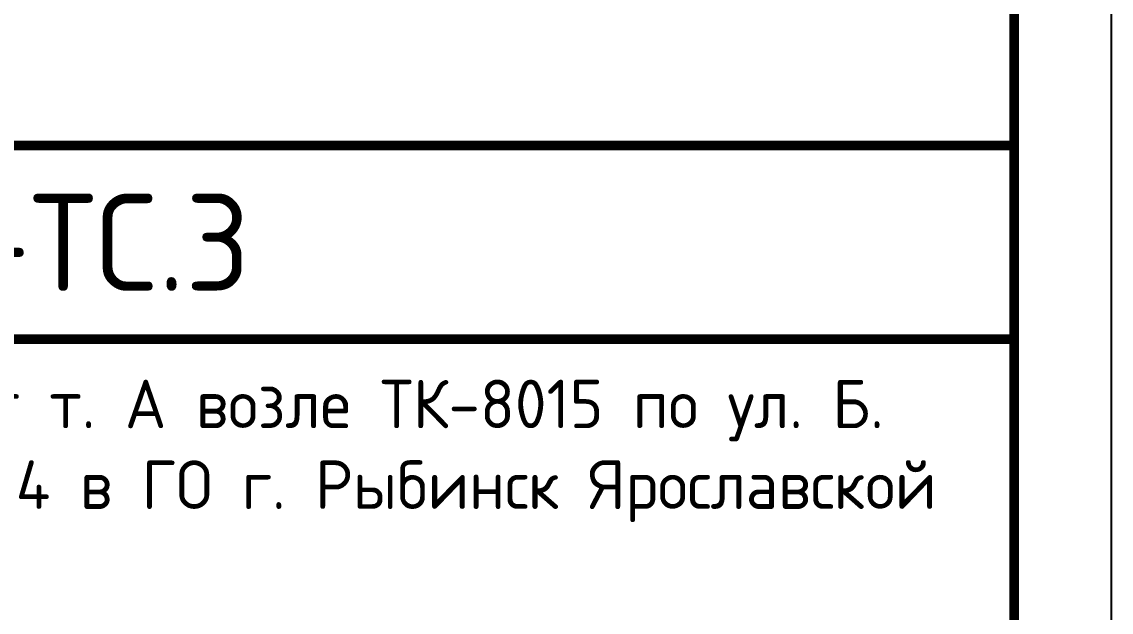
# Model space of a CAD drawing. Header units: metres. Extents: x 1981 to 7362, y 1229 to 3678.
# Drawn here: x 5397.7 to 5453.8, y 2018.5 to 2049 of the extents above; entities that cross this region are included whole.
import ezdxf
from ezdxf.enums import TextEntityAlignment as Align

# ---------------------------------------------------------------- set-up
doc = ezdxf.new("R2010")
doc.units = ezdxf.units.M
doc.layers.add('Форматы', color=7, linetype='Continuous')
doc.styles.add('GOST', font='GOST.shx', dxfattribs={"oblique": 15})
doc.styles.add('GOST-2.304_Type-B', font='GOST Common.ttf')
doc.styles.get("Standard").update_dxf_attribs({"font": 'GOST Common.ttf'})

# ---------------------------------------------------------------- blocks, each defined once
blk = doc.blocks.new('*U144')
blk.add_lwpolyline([(0, 594), (420, 594), (420, -297), (0, -297)], close=True)
at = {"const_width": 0.5}
blk.add_lwpolyline([(20, 589), (415, 589), (415, -292), (20, -292)], close=True, dxfattribs=at)
for points in [[(230, -292), (230, -237), (415, -237)], [(295, -247), (415, -247)]]:
    blk.add_lwpolyline(points, dxfattribs=at)
at = {"style": 'GOST-2.304_Type-B'}
blk.add_text('0802.Р.22-ТС.3', height=5, dxfattribs=at).set_placement((355, -242), align=Align.MIDDLE_CENTER)
at = {"insert": (355, -254.5), "char_height": 2.5, "width": 120, "attachment_point": 5, "style": 'GOST'}
blk.add_mtext('{\\fGOST Common|b0|i0|c204|p34;\\Q0;Капитальный ремонт тепловых сетей от т. А возле ТК-8015 по ул. Б. Новикова до ТК-8013  ул. Куйбышева, д. 24 в ГО г. Рыбинск Ярославской области}', dxfattribs=at)
at = {"style": 'GOST-2.304_Type-B'}
blk.add_attdef('РАЗРАБОТАЛ', text='', height=2.5, dxfattribs=at).set_placement((250.501, -264.224), align=Align.MIDDLE_LEFT)
at = {"style": 'GOST-2.304_Type-B', "flags": 8}
for tag, height, p in [('ДАТА', 2.5, (290.074, -264.402)), ('ЛИСТ', 3, (386.388, -271.915)), ('ЛИСТОВ', 3, (403.888, -271.915)), ('ФОРМАТ', 3, (380.972, -294.745))]:
    blk.add_attdef(tag, text='', height=height, dxfattribs=at).set_placement(p, align=Align.MIDDLE_CENTER)
at = {"style": 'GOST-2.304_Type-B'}
blk.add_attdef('ПРОВЕРИЛ', (250.749, -270.729), '', height=2.5, dxfattribs=at)
at = {"lineweight": 30, "flags": 104}
for tag, p in [('ТЕПЛОВЫЕ_СЕТИ', (330, -269.5)), ('ИМЯ_ЧЕРТЕЖА', (330, -284.5))]:
    blk.add_attdef(tag, text='', height=3, dxfattribs=at).set_placement(p, align=Align.MIDDLE_CENTER)

msp = doc.modelspace()

# ---------------------------------------------------------------- block references
at = {"layer": 'Форматы'}
msp.add_blockref('*U144', (5033.849, 2279.592), dxfattribs=at)

doc.saveas('drawing.dxf')
